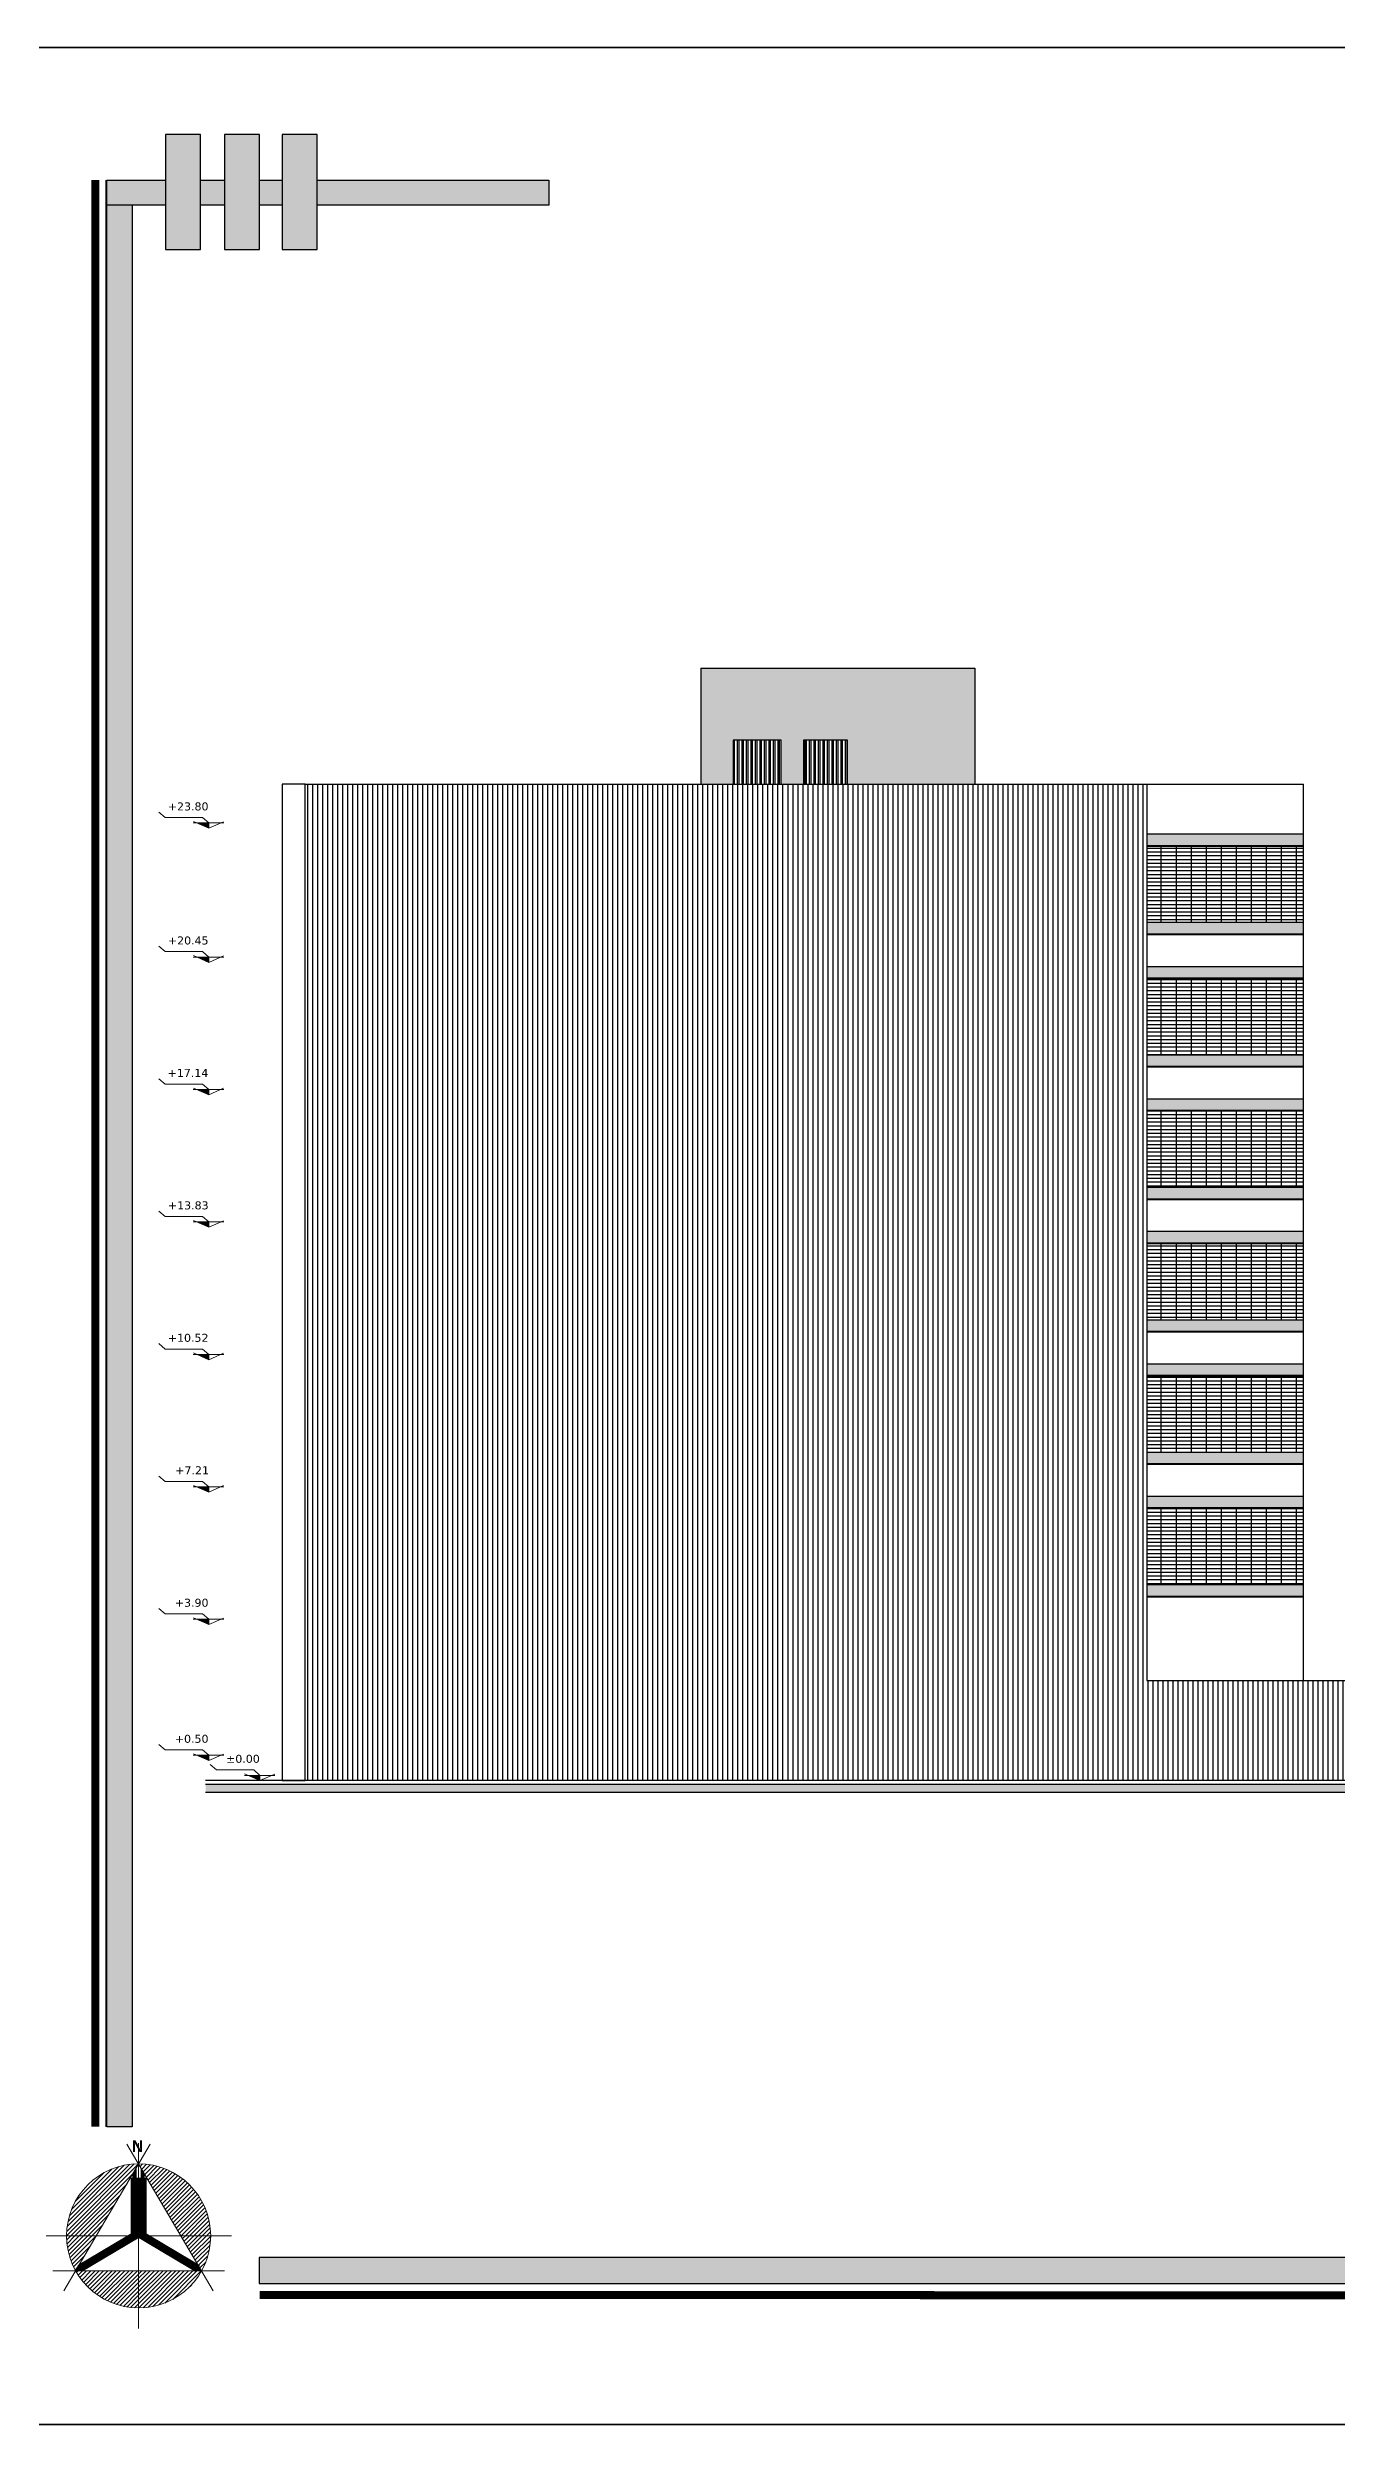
# Model space of a CAD drawing. Header units: inches. Extents: x 70 to 1974, y -315 to 363.
# Drawn here: x 1891.8 to 1924, y 176.2 to 235.6 of the extents above; entities that cross this region are included whole.
import ezdxf

# ---------------------------------------------------------------- set-up
doc = ezdxf.new("R2010")
doc.units = ezdxf.units.IN
doc.header["$MEASUREMENT"] = 0
doc.layers.add('3', color=244, linetype='Continuous', lineweight=20)
for name, color, linetype in [('7', 7, 'Continuous'), ('elev', 8, 'Continuous'), ('HATCH', 253, 'Continuous'), ('TEXT', 252, 'Continuous')]:
    doc.layers.add(name, color=color, linetype=linetype)
doc.layers.add('moble', color=7, linetype='Continuous', lineweight=5, true_color=0x32414e)
doc.styles.add('ROMANTICBOLD', font='romb____.pfb')
doc.styles.add('STYLE7', font='verdana.ttf')
pattern_1 = [(45, (-418.66484, -188.00634), (-0.0265215, 0.0265215), [])]

# ---------------------------------------------------------------- blocks, each defined once
blk = doc.blocks.new('89')
at = {"layer": 'moble', "linetype": 'ByBlock'}
h = blk.add_hatch(color=8, dxfattribs=at)
h.dxf.hatch_style = 1
h.paths.add_polyline_path([(0.148, -0.134), (-0.156, -0.134), (-0.156, -0.267)])
at = {"layer": 'moble', "color": 8, "linetype": 'ByBlock'}
for p, q in [((-0.156, -0.134), (0, 0)), ((0, 0), (0.933, 0)), ((0.933, 0), (1.09, 0.134)), ((-0.53, -0.134), (0.233, -0.134)), ((-0.156, -0.267), (-0.528, -0.105)), ((-0.156, -0.267), (0.227, -0.099)), ((-0.156, -0.267), (-0.156, -0.134))]:
    blk.add_line(p, q, dxfattribs=at)
blk = doc.blocks.new('n8')
at = {"true_color": 0x5e2821}
h = blk.add_hatch(color=19, dxfattribs=at)
h.dxf.hatch_style = 1
h.paths.add_polyline_path([(1217.636, 79.826), (1217.636, 80.126), (1213.713, 80.126), (1213.713, 79.826)])
h.paths.add_polyline_path([(1217.636, 77.616), (1217.636, 77.916), (1213.713, 77.916), (1213.713, 77.616)])
at = {"layer": 'HATCH', "true_color": 0x5e2821}
h = blk.add_hatch(dxfattribs=at)
h.set_pattern_fill('GRATE', color=19, scale=3)
h.paths.add_polyline_path([(1217.636, 77.916), (1217.636, 79.826), (1213.713, 79.826), (1213.713, 77.916)])
for p, q in [((1213.713, 80.126), (1217.636, 80.126)), ((1213.713, 79.826), (1217.636, 79.826)), ((1213.713, 77.916), (1217.636, 77.916)), ((1213.713, 77.616), (1217.636, 77.616))]:
    blk.add_line(p, q)
at = {"const_width": 0.05}
for points in [[(1217.636, 79.826), (1213.713, 79.826)], [(1217.636, 77.616), (1213.713, 77.616)]]:
    blk.add_lwpolyline(points, dxfattribs=at)
blk = doc.blocks.new('k2')
at = {"true_color": 0x636466}
h = blk.add_hatch(color=251, dxfattribs=at)
h.dxf.hatch_style = 1
h.paths.add_polyline_path([(-418.33, -162.319), (-419.061, -162.319), (-419.061, -162.634), (-418.33, -162.634)])
h.paths.add_polyline_path([(-417.594, -162.319), (-417.892, -162.319), (-417.892, -162.634), (-417.594, -162.634)])
h.paths.add_polyline_path([(-416.874, -162.319), (-417.156, -162.319), (-417.156, -162.634), (-416.874, -162.634)])
h = blk.add_hatch(color=251, dxfattribs=at)
h.dxf.hatch_style = 1
h.paths.add_polyline_path([(-419.061, -186.645), (-418.746, -186.645), (-418.747, -162.334), (-419.061, -162.334), (-419.06, -163.026)])
h = blk.add_hatch(color=251, dxfattribs=at)
h.dxf.hatch_style = 1
h.paths.add_polyline_path([(-392.775, -162.319), (-392.775, -162.633), (-388.73, -162.633), (-388.73, -162.319), (-389.422, -162.319)])
h.paths.add_polyline_path([(-413.542, -162.633), (-413.542, -162.319), (-416.436, -162.319), (-416.436, -162.634)])
h = blk.add_hatch(color=251, dxfattribs=at)
h.dxf.hatch_style = 1
h.paths.add_polyline_path([(-380.834, -188.283), (-390.16, -188.278), (-417.159, -188.282), (-417.159, -188.597), (-380.834, -188.597)])
at = {"layer": '3'}
h = blk.add_hatch(color=256, dxfattribs=at)
h.dxf.hatch_style = 1
h.paths.add_polyline_path([(-417.892, -161.751), (-418.33, -161.751), (-418.33, -163.185), (-417.892, -163.185)])
h.paths.add_polyline_path([(-417.156, -161.751), (-417.594, -161.751), (-417.594, -163.185), (-417.156, -163.185)])
h.paths.add_polyline_path([(-416.436, -161.751), (-416.874, -161.751), (-416.874, -163.185), (-416.436, -163.185)])
h = blk.add_hatch(dxfattribs=at)
h.set_pattern_fill('ANSI31', color=256, scale=0.300057)
h.set_pattern_definition(pattern_1)
h.paths.add_polyline_path([(-418.665, -187.106), (-419.194, -188.006), (-419.565, -188.006, -0.414214)])
h = blk.add_hatch(dxfattribs=at)
h.set_pattern_fill('ANSI31', color=256, scale=0.300057)
h.set_pattern_definition(pattern_1)
h.paths.add_polyline_path([(-418.665, -187.106), (-418.135, -188.006), (-417.765, -188.006, 0.414214)])
h = blk.add_hatch(dxfattribs=at)
h.set_pattern_fill('ANSI31', color=256, scale=0.300057)
h.set_pattern_definition(pattern_1)
h.paths.add_polyline_path([(-419.194, -188.006), (-419.565, -188.006, 0.127479), (-419.452, -188.444)])
h = blk.add_hatch(dxfattribs=at)
h.set_pattern_fill('ANSI31', color=256, scale=0.300057)
h.set_pattern_definition(pattern_1)
h.paths.add_polyline_path([(-418.135, -188.006), (-417.765, -188.006, -0.127479), (-417.878, -188.444)])
h = blk.add_hatch(dxfattribs=at)
h.set_pattern_fill('ANSI31', color=256, scale=0.300057)
h.set_pattern_definition(pattern_1)
h.paths.add_polyline_path([(-418.665, -188.444), (-419.452, -188.444, 0.272353), (-418.665, -188.907)])
h = blk.add_hatch(dxfattribs=at)
h.set_pattern_fill('ANSI31', color=256, scale=0.300057)
h.set_pattern_definition(pattern_1)
h.paths.add_polyline_path([(-417.878, -188.444), (-418.665, -188.444), (-418.665, -188.907, 0.272353)])
for p, q in [((-413.542, -162.319), (-413.542, -162.634)), ((-418.745, -162.634), (-418.745, -186.645)), ((-417.159, -188.602), (-380.834, -188.602))]:
    blk.add_line(p, q)
for points in [[(-378.629, -190.362), (-420.633, -190.362), (-420.633, -160.662), (-378.629, -160.662)], [(-420.633, -160.662), (-378.629, -160.662), (-378.629, -190.362), (-420.633, -190.362)], [(-378.629, -190.362), (-378.629, -160.662), (-420.633, -160.662), (-420.633, -190.362)], [(-417.892, -161.751), (-418.33, -161.751), (-418.33, -163.185), (-417.892, -163.185)], [(-417.156, -161.751), (-417.594, -161.751), (-417.594, -163.185), (-417.156, -163.185)], [(-416.436, -161.751), (-416.874, -161.751), (-416.874, -163.185), (-416.436, -163.185)], [(-417.159, -188.602), (-380.834, -188.602), (-380.834, -188.278), (-417.159, -188.278)]]:
    blk.add_lwpolyline(points, close=True)
for points in [[(-418.33, -162.634), (-419.061, -162.634), (-419.061, -162.319), (-418.33, -162.319)], [(-418.745, -162.634), (-418.745, -186.645), (-419.061, -186.645), (-419.061, -162.319), (-418.745, -162.319)], [(-417.892, -162.319), (-417.594, -162.319)], [(-417.156, -162.319), (-416.874, -162.319)], [(-416.436, -162.319), (-413.542, -162.319)], [(-417.594, -162.634), (-417.892, -162.634)], [(-416.874, -162.634), (-417.156, -162.634)], [(-413.542, -162.634), (-416.436, -162.634)]]:
    blk.add_lwpolyline(points)
for p, q in [((-419.236, -162.319), (-419.236, -162.922)), ((-419.598, -188.692), (-418.519, -186.858)), ((-418.811, -186.858), (-417.732, -188.692)), ((-418.665, -189.164), (-418.665, -186.849)), ((-418.588, -188.052), (-418.588, -187.28)), ((-417.507, -188.006), (-419.822, -188.006)), ((-417.593, -188.444), (-419.736, -188.444)), ((-419.404, -188.415), (-419.452, -188.444))]:
    blk.add_line(p, q, dxfattribs=at)
at = {"layer": '3', "const_width": 0.1}
for points in [[(-419.208, -186.642), (-419.208, -162.319)], [(-419.208, -186.642), (-419.208, -162.319)], [(-419.404, -188.415), (-418.716, -188.006), (-418.716, -187.28)], [(-417.926, -188.415), (-418.613, -188.006), (-418.613, -187.28)], [(-380.834, -188.753), (-417.155, -188.745)]]:
    blk.add_lwpolyline(points, dxfattribs=at)
at = {"layer": '3'}
blk.add_circle((-418.665, -188.006), 0.9, dxfattribs=at)
for points in [[(-418.742, -187.237), (-418.742, -187.28), (-418.691, -187.15), (-418.691, -187.28)], [(-418.588, -187.237), (-418.588, -187.28), (-418.639, -187.15), (-418.639, -187.28)], [(-419.425, -188.398), (-419.417, -188.393), (-419.452, -188.444), (-419.404, -188.415)], [(-419.39, -188.437), (-419.401, -188.444), (-419.404, -188.415), (-419.452, -188.444)], [(-417.939, -188.437), (-417.928, -188.444), (-417.926, -188.415), (-417.878, -188.444)], [(-417.905, -188.398), (-417.913, -188.393), (-417.878, -188.444), (-417.926, -188.415)]]:
    blk.add_solid(points, dxfattribs=at)
at = {"layer": '7', "lineweight": 30}
blk.add_line((-419.072, -186.642), (-419.069, -162.319), dxfattribs=at)
at = {"layer": '3', "style": 'ROMANTICBOLD'}
blk.add_text(' N ', height=0.1452, rotation=0.0289, dxfattribs=at).set_placement((-418.803, -186.957))

msp = doc.modelspace()

# ---------------------------------------------------------------- hatches: boundary and pattern name
at = {"true_color": 0xc2b093}
h = msp.add_hatch(color=253, dxfattribs=at)
h.dxf.hatch_style = 1
h.paths.add_polyline_path([(1914.96558, 220.12014), (1908.12111, 220.12014), (1908.12111, 217.22014), (1908.9268, 217.22014), (1908.9268, 218.32014), (1910.1268, 218.32014), (1910.1268, 217.22014), (1910.68295, 217.22014), (1910.68295, 218.32014), (1911.78295, 218.32014), (1911.78295, 217.22014), (1914.96558, 217.22014)])
at = {"true_color": 0x636466}
h = msp.add_hatch(dxfattribs=at)
h.set_pattern_fill('ANSI31', color=251, angle=45)
h.set_pattern_definition([(90, (705.54702, 119.30438), (-0.125, 0), [])])
h.paths.add_polyline_path([(1927.71785, 192.32014), (1927.71785, 194.82014), (1919.25978, 194.82014), (1919.25978, 217.22014), (1898.23274, 217.22014), (1898.23274, 192.32014)])
h.paths.add_polyline_path([(1936.6616, 194.82014), (1936.6616, 192.32014), (1961.90218, 192.32014), (1961.90218, 194.82014), (1960.11786, 194.82014), (1960.11786, 215.20014), (1942.94604, 215.20014), (1942.94604, 194.82014)])
h = msp.add_hatch(color=256)
h.dxf.hatch_style = 1
h.paths.add_polyline_path([(1965.23479, 192.22014), (1895.74379, 192.22014), (1895.74379, 192.02014), (1965.23479, 192.02014)])
at = {"layer": 'elev'}
h = msp.add_hatch(dxfattribs=at)
h.set_pattern_fill('ANSI32', color=256, scale=0.3, angle=45)
h.set_pattern_definition([(90, (830.16284, 121.32438), (-0.1125, 0), []), (90, (830.20034, 121.36188), (-0.1125, 0), [])])
h.paths.add_polyline_path([(1910.1268, 218.32014), (1908.9268, 218.32014), (1908.9268, 217.22014), (1910.1268, 217.22014)])
h.paths.add_polyline_path([(1911.78295, 218.32014), (1910.68295, 218.32014), (1910.68295, 217.22014), (1911.78295, 217.22014)])

# ---------------------------------------------------------------- linework, layer by layer
for p, q in [((1908.12111, 220.12014), (1914.96558, 220.12014)), ((1908.12111, 220.12014), (1908.12111, 217.22014)), ((1914.96558, 220.12014), (1914.96558, 217.22014)), ((1898.23274, 192.32014), (1898.23274, 217.22014)), ((1898.23274, 217.22014), (1923.17978, 217.22014)), ((1919.25978, 217.22014), (1919.25978, 194.82014)), ((1923.17978, 194.82014), (1923.17978, 217.22014)), ((1919.25978, 194.82014), (1942.94604, 194.82014)), ((1965.23479, 192.32014), (1895.74379, 192.32014)), ((1965.23479, 192.22014), (1895.74379, 192.22014)), ((1965.23479, 192.02014), (1895.74379, 192.02014))]:
    msp.add_line(p, q)
for points in [[(1910.1268, 218.32014), (1908.9268, 218.32014), (1908.9268, 217.22014), (1910.1268, 217.22014)], [(1911.78295, 218.32014), (1910.68295, 218.32014), (1910.68295, 217.22014), (1911.78295, 217.22014)]]:
    msp.add_lwpolyline(points, close=True)
at = {"color": 251, "true_color": 0x636466}
msp.add_lwpolyline([(1898.23274, 217.22014), (1897.65849, 217.22014), (1897.65849, 192.32014), (1898.23274, 192.32014)], close=True, dxfattribs=at)

# ---------------------------------------------------------------- block references
at = {"xscale": 1.999999891746034, "yscale": 1.999999891746034, "zscale": 1.999999891746034}
msp.add_blockref('k2', (2731.40206, 556.95615), dxfattribs=at)
for p in [(705.54702, 135.85438), (705.54702, 132.54438), (705.54702, 129.23438), (705.54702, 125.92438), (705.54702, 122.61438), (705.54702, 119.30438)]:
    msp.add_blockref('n8', p)
at = {"layer": 'moble', "linetype": 'Continuous', "ltscale": 0.8, "xscale": -1}
for p in [(1895.66725, 216.38718), (1895.66725, 216.38718), (1895.66725, 216.38718), (1895.66725, 216.38718), (1895.66725, 216.38718), (1895.66725, 216.38718), (1895.66725, 213.03718), (1895.66725, 213.03718), (1895.66725, 213.03718), (1895.66725, 213.03718), (1895.66725, 213.03718), (1895.66725, 213.03718), (1895.66725, 209.72718), (1895.66725, 209.72718), (1895.66725, 209.72718), (1895.66725, 209.72718), (1895.66725, 209.72718), (1895.66725, 209.72718), (1895.66725, 206.41718), (1895.66725, 206.41718), (1895.66725, 206.41718), (1895.66725, 206.41718), (1895.66725, 206.41718), (1895.66725, 206.41718), (1895.66725, 203.10718), (1895.66725, 203.10718), (1895.66725, 203.10718), (1895.66725, 203.10718), (1895.66725, 203.10718), (1895.66725, 203.10718), (1895.66725, 199.79718), (1895.66725, 199.79718), (1895.66725, 199.79718), (1895.66725, 199.79718), (1895.66725, 199.79718), (1895.66725, 199.79718), (1895.66725, 196.48718), (1895.66725, 196.48718), (1895.66725, 196.48718), (1895.66725, 193.08718), (1895.66725, 193.08718), (1895.66725, 193.08718), (1896.94816, 192.58718), (1896.94816, 192.58718), (1896.94816, 192.58718)]:
    msp.add_blockref('89', p, dxfattribs=at)

# ---------------------------------------------------------------- texts
at = {"layer": 'TEXT', "linetype": 'Continuous', "ltscale": 0.03, "style": 'STYLE7'}
for s, p in [('+23.80', (1894.80213, 216.56692)), ('+20.45', (1894.80348, 213.21692)), ('+17.14', (1894.7973, 209.90692)), ('+13.83', (1894.80469, 206.59692)), ('+10.52', (1894.80187, 203.28692)), ('+7.21', (1894.98817, 199.97692)), ('+3.90', (1894.97702, 196.66692)), ('+0.50', (1894.97702, 193.26692)), ('%%P0.00', (1896.25725, 192.76692)), ('%%P0.00', (1896.25725, 192.76692)), ('%%P0.00', (1896.25725, 192.76692))]:
    msp.add_text(s, height=0.2, dxfattribs=at).set_placement(p)

doc.saveas('drawing.dxf')
